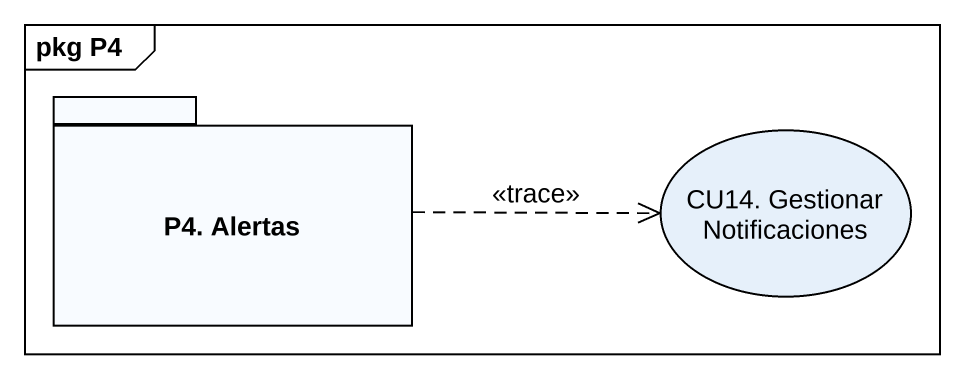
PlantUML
@startuml
mainframe pkg P4
package "P4. Alertas" as P4_Alertas {
}
usecase "CU14. Gestionar Notificaciones" as CU14_Gestionar
P4_Alertas .right.> CU14_Gestionar : <<trace>>
@enduml
